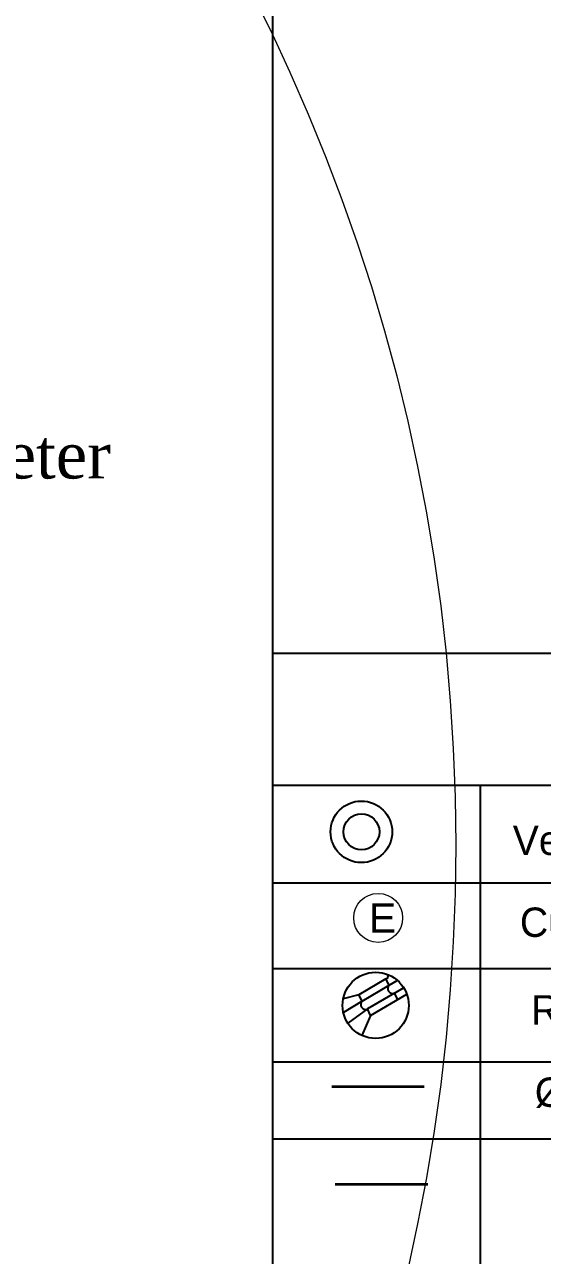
# Model space of a CAD drawing. Header units: millimetres. Extents: x 591978 to 1200763, y 19941 to 205918.
# Drawn here: x 1135797 to 1144625, y 84273 to 105240 of the extents above; entities that cross this region are included whole.
import ezdxf
from ezdxf import colors
from ezdxf.entities.mleader import LeaderData, LeaderLine
from ezdxf.math import Vec2, Vec3

# ---------------------------------------------------------------- set-up
doc = ezdxf.new("R2010")
doc.units = ezdxf.units.MM
doc.header["$LTSCALE"] = 790
doc.header["$MEASUREMENT"] = 0
doc.linetypes.add('CENTER', pattern=[2, 1.25, -0.25, 0.25, -0.25])
for name, color, linetype in [('A- Wall', 8, 'Continuous'), ('A-GRIDS', 8, 'CENTER'), ('BA-Dim', 5, 'Continuous'), ('MV', 7, 'Continuous')]:
    doc.layers.add(name, color=color, linetype=linetype)
doc.layers.add('Parapet', color=240, linetype='Continuous', lineweight=0)
doc.styles.add('Dim', font='arial.ttf')

msp = doc.modelspace()

# ---------------------------------------------------------------- hatches: boundary and pattern name
at = {"layer": 'A- Wall'}
h = msp.add_hatch(color=1, dxfattribs=at)
h.dxf.hatch_style = 1
edge = h.paths.add_edge_path()
edge.add_arc((1141556.079533078, 91490.47719892366), 143.2563861361729, -1.272221872585407e-14, 360)

# ---------------------------------------------------------------- linework, layer by layer
at = {"color": 2}
for p, q in [((1142011.918821747, 88876.54855095502), (1142150.89578284, 88958.12797966693)), ((1142103.230293709, 88741.96394743817), (1142258.44877001, 88833.07714003115))]:
    msp.add_line(p, q, dxfattribs=at)
at = {"color": 3, "lineweight": 35}
msp.add_line((1141032.240032276, 87152.72769822262), (1142609, 87152.72769822262), dxfattribs=at)
at = {"color": 32, "lineweight": 35, "true_color": 0xcd6928}
msp.add_line((1141094.211544804, 85485.79401785717), (1142670.971512527, 85485.79401785717), dxfattribs=at)
at = {"color": 0, "lineweight": 20}
msp.add_circle((1111148.027601113, 91260.81386113871), 32000, dxfattribs=at)
msp.add_circle((1141539.029761061, 91488.52976106122, 4.234058765230401e-07), 525.0297610612286)
at = {"color": 1}
msp.add_circle((1141539.029761061, 91488.52976106122, 4.234058765230401e-07), 306.5266894595403, dxfattribs=at)
at = {"color": 2}
msp.add_arc((1141951.307292683, 89027.96088590263), 43.35594987017614, 276.9326192025757, 46.13854754885144, dxfattribs=at)
at = {"layer": 'BA-Dim', "color": 0}
for p, q in [((1140025, 130167.3651002928, 1.623156302458534e-06), (1140025, 56047, 1.623156302458534e-06)), ((1161925.962536933, 94528.36510029284, 1.623156302458534e-06), (1140025, 94528.36510029284, 1.623156302458534e-06)), ((1161925.962536933, 92278.2579795703, 1.623156302458534e-06), (1140025, 92278.2579795703, 1.623156302458534e-06)), ((1143571.5, 70637.36510029284, 1.623156302458534e-06), (1143571.5, 92278.2579795703, 1.623156302458534e-06)), ((1161925.962536933, 90616.79401785717, 1.623156302458534e-06), (1140025, 90616.79401785717, 1.623156302458534e-06)), ((1161925.962536933, 89154.79401785717, 1.623156302458534e-06), (1140025, 89154.79401785717, 1.623156302458534e-06)), ((1161925.962536933, 87562.71298072382, 1.623156302458534e-06), (1140025, 87562.71298072382, 1.623156302458534e-06)), ((1161925.962536933, 86253.79401785717, 1.623156302458534e-06), (1140025, 86253.79401785717, 1.623156302458534e-06))]:
    msp.add_line(p, q, dxfattribs=at)
at = {"layer": 'MV', "color": 2, "linetype": 'Continuous'}
for p, q in [((1141956.540442917, 88984.92192067648), (1141494.595620446, 88713.95521778218)), ((1142011.918821747, 88876.54855095502), (1141956.463889014, 88985.07173373876)), ((1141494.595620446, 88713.95521778218), (1141229.535238368, 88644.57459589234)), ((1141550.05055318, 88605.43203499936), (1141494.595620446, 88713.95521778218)), ((1141550.05055318, 88605.43203499936), (1142011.918821747, 88876.54855095502)), ((1142103.312696624, 88741.80268808478), (1141641.444428056, 88470.88089003181)), ((1141696.89936079, 88362.35770724877), (1142312.079190179, 88723.46805706201)), ((1142158.767629357, 88633.27950530173), (1142103.312696624, 88741.80268808478)), ((1141550.05055318, 88605.43203499936), (1141231.106839399, 88411.92677095905)), ((1141641.444428056, 88470.88089003181), (1141307.294221528, 88227.78496284224)), ((1141696.89936079, 88362.35770724877), (1141546.637996687, 88019.69819439948)), ((1141696.89936079, 88362.35770724877), (1141641.444428056, 88470.88089003181))]:
    msp.add_line(p, q, dxfattribs=at)
msp.add_circle((1141781.887899778, 88531.97667161189), 563.712475575223, dxfattribs=at)
for centre in [(1142071.985283788, 88819.03347908938), (1141610.11701522, 88547.91696313303)]:
    msp.add_arc(centre, 83.16227121627564, 136.2430604390408, 292.1295600486424, dxfattribs=at)
at = {"layer": 'Parapet', "color": 3, "linetype": 'Continuous', "lineweight": 20, "ltscale": 10000000}
msp.add_circle((1141825, 90022.2781492921), 417.4841314349565, dxfattribs=at)

# ---------------------------------------------------------------- texts
at = {"color": 0, "char_height": 500, "attachment_point": 1}
for s, insert, width in [('Vertical Air Terminal -  3 Meter', (1144118.570338384, 91595.27173430799, 1.062813517067846e-09), 17408.02818322966), ('Cu. Bonded Earthing - 3000x17.2mm ', (1144241, 90199.27173430799, 1.062813517067846e-09), 20194.61584228503)]:
    msp.add_mtext(s, dxfattribs=dict(at, insert=insert, width=width))
at = {"char_height": 500, "attachment_point": 1}
for s, insert, width in [('{\\C0;Roof Conductor Holder}', (1144433, 88705.89442814502), 10158.60032596106), ('{\\C0;%%C8 mm Aluminium Round Conductor}', (1144496, 87303.91916111007), 16674.26885504455)]:
    msp.add_mtext(s, dxfattribs=dict(at, insert=insert, width=width))
at = {"layer": 'Parapet', "color": 3, "linetype": 'Continuous', "lineweight": 20, "ltscale": 10000000, "insert": (1141667, 90270.2781492921), "char_height": 500, "attachment_point": 1, "style": 'Dim'}
msp.add_mtext_dynamic_manual_height_columns('E', width=80, gutter_width=1150, heights=[0], dxfattribs=at)

# ---------------------------------------------------------------- leaders
at = {"layer": 'A-GRIDS', "color": 0, "linetype": 'ByBlock', "lineweight": -2}
ml = msp.add_multileader_mtext('Standard', dxfattribs=at)
ml.set_content('{\\fTimes New Roman|b0|i0|c0|p18;Installation Point of Aluminium\\PLightning Arrester, Height =3meter\\PAt Level III}')
ml.set_leader_properties()
ml.build(insert=Vec2(0, 0))
ml.multileader.update_dxf_attribs({"text_right_attachment_type": 6, "dogleg_length": 0.36, "arrow_head_size": 0.219085751808})
ctx = ml.context
ctx.base_point, ctx.char_height, ctx.arrow_head_size, ctx.landing_gap_size, ctx.plane_origin, ctx.plane_x_axis, ctx.plane_y_axis = Vec3(1120008.500000002, 99233.92501802453, 2.485633823325006e-05), 800, 0.219085751808, 0.109542875904, Vec3(832702.8903819588, 205601.4852799485, 2.485633823325006e-05), Vec3(1, -1.83697019872103e-16), Vec3(1.83697019872103e-16, 1)
ctx.right_attachment = 6
notes = []
notes.append((ctx, [(0, (1, 1, 0), (1120008.061828498, 99233.92501802453, 2.485633823325006e-05), (1, -1.83697019872103e-16), 0.438171503616, [(0, [(1111408.5, 91296.00000000001, 2.485633823325006e-05)], 0, [])])]))
ctx.mtext.insert, ctx.mtext.text_direction, ctx.mtext.flow_direction = Vec3(1120008.609542878, 99642.00000000001, 2.485633823325006e-05), Vec3(1, -1.83697019872103e-16), 5
for ctx, leaders in notes:
    for number, flags, end, landing, length, lines in leaders:
        leader = LeaderData()
        leader.index, (leader.has_last_leader_line, leader.has_dogleg_vector, leader.attachment_direction) = number, flags
        leader.last_leader_point, leader.dogleg_vector, leader.dogleg_length = Vec3(end), Vec3(landing), length
        for number, points, colour, breaks in lines:
            line = LeaderLine()
            line.index, line.vertices, line.color, line.breaks = number, Vec3.list(points), colors.encode_raw_color(colour), breaks
            leader.lines.append(line)
        ctx.leaders.append(leader)

doc.saveas('drawing.dxf')
